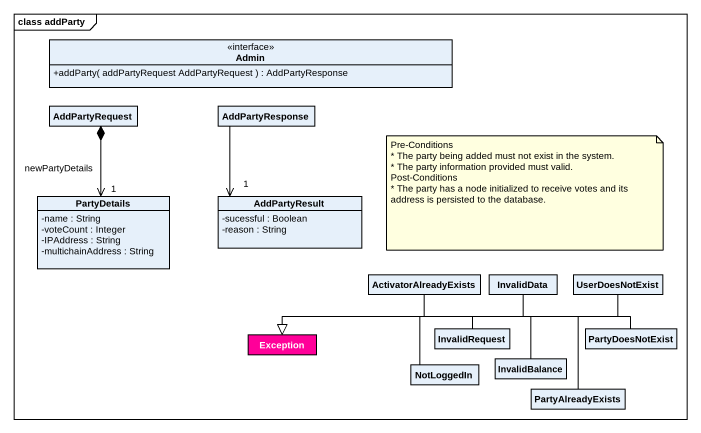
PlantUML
@startuml
mainframe class addParty
hide circle
hide empty members
skinparam classAttributeIconSize 0
interface Admin {
  +addParty( addPartyRequest AddPartyRequest ) : AddPartyResponse
}
class AddPartyRequest
class AddPartyResponse
class PartyDetails {
  -name : String
  -voteCount : Integer
  -IPAddress : String
  -multichainAddress : String
}
class AddPartyResult {
  -sucessful : Boolean
  -reason : String
}
class ActivatorAlreadyExists
class InvalidData
class UserDoesNotExist
class "Exception" as Exception_ #FF0099
class InvalidRequest
class InvalidBalance
class PartyDoesNotExist
class NotLoggedIn
class PartyAlreadyExists
AddPartyRequest *--> "1" PartyDetails : newPartyDetails
AddPartyResponse "1" --> AddPartyResult
ActivatorAlreadyExists -left-|> Exception_
InvalidData -left-|> Exception_
UserDoesNotExist -left-|> Exception_
InvalidRequest -left-|> Exception_
InvalidBalance -left-|> Exception_
PartyDoesNotExist -left-|> Exception_
NotLoggedIn -left-|> Exception_
PartyAlreadyExists -left-|> Exception_
note as N1
  Pre-Conditions
  * The party being added must not exist in the system.
  * The party information provided must valid.
  Post-Conditions
  * The party has a node initialized to receive votes and its address is persisted to the database.
end note
@enduml
